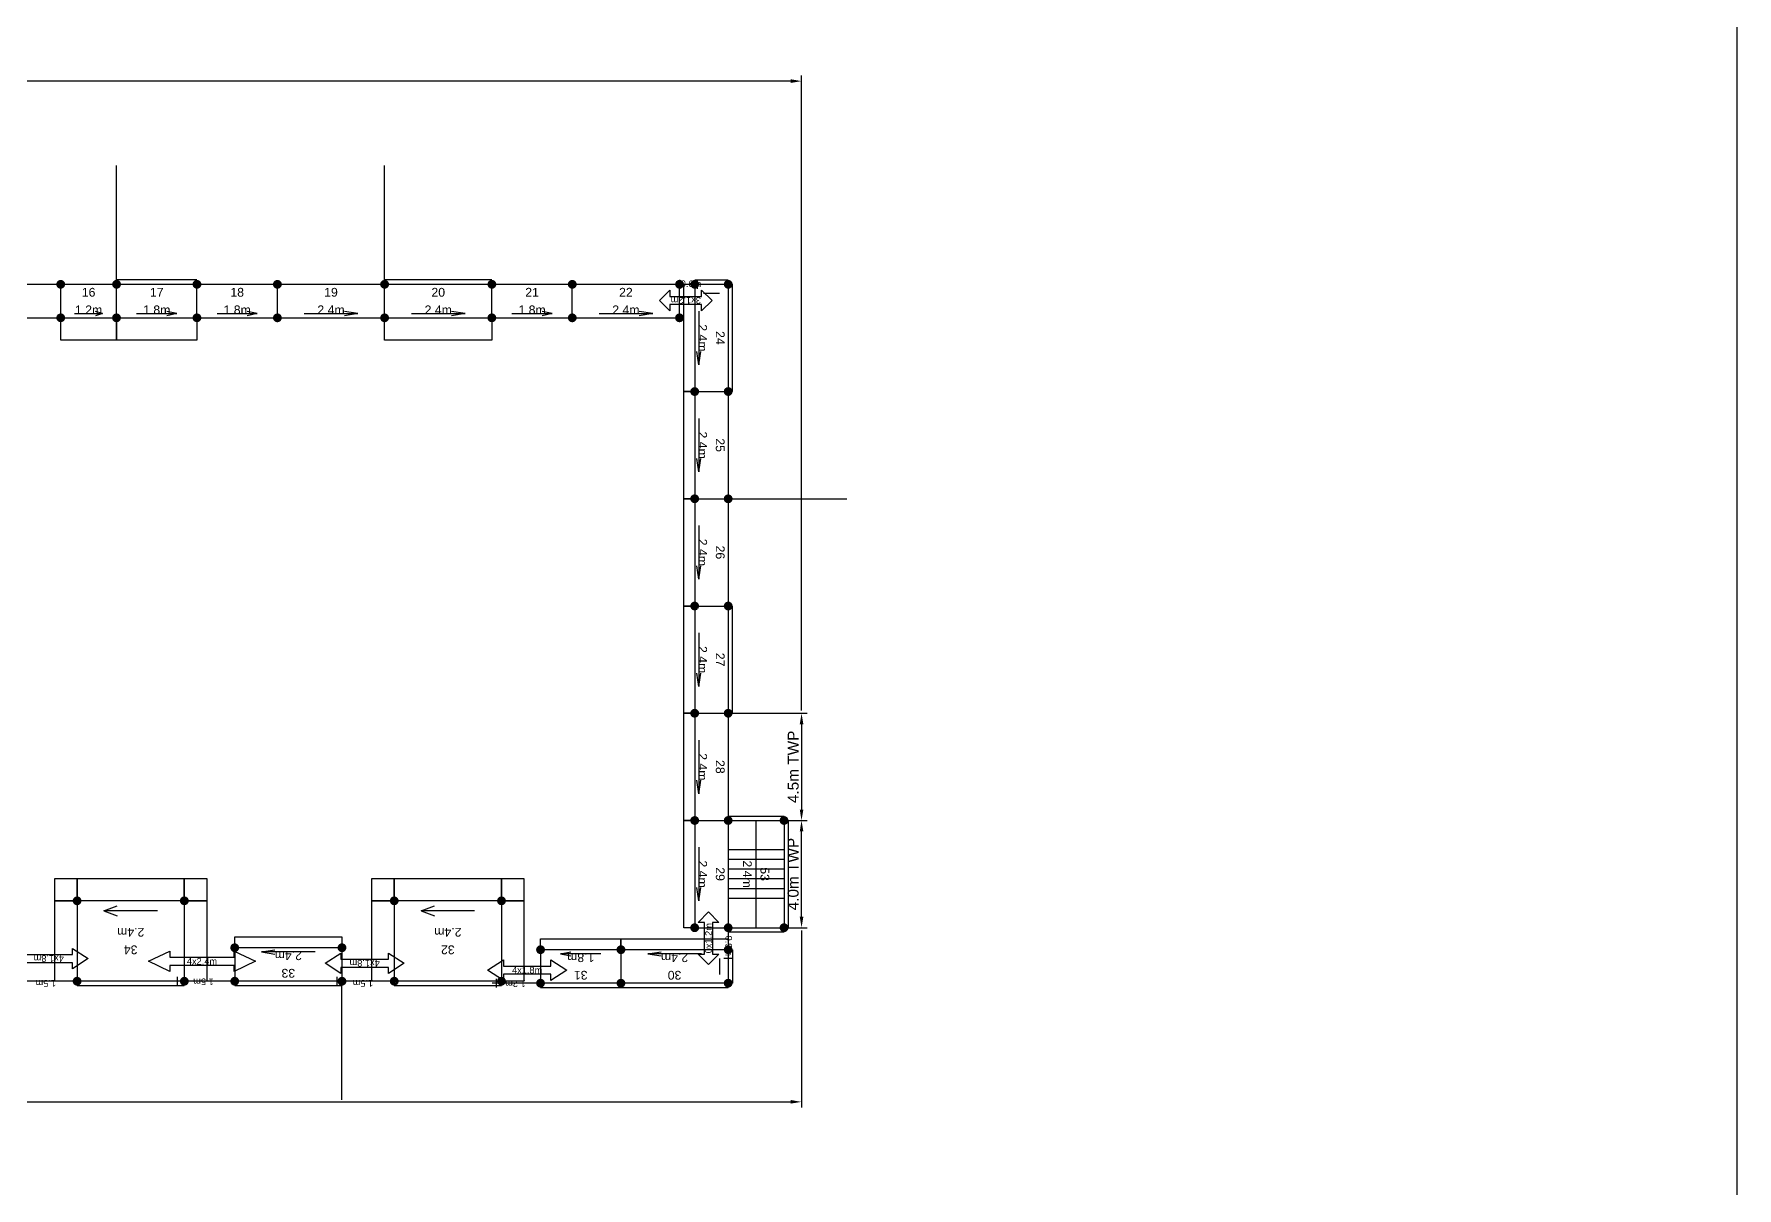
# Model space of a CAD drawing. Extents: x -207343 to -123241, y -62462 to 115752.
# Drawn here: x -161970 to -123241, y 14110 to 40354 of the extents above; entities that cross this region are included whole.
import ezdxf
from ezdxf.enums import TextEntityAlignment as Align

# ---------------------------------------------------------------- set-up
doc = ezdxf.new("R2010")
doc.units = 0
doc.header["$LTSCALE"] = 20
doc.header["$PDSIZE"] = -10
doc.layers.add('KwikScaf Schematic', color=7, linetype='Continuous')
doc.styles.get("Standard").update_dxf_attribs({"font": 'arial.ttf'})
doc.dimstyles.new('MODEL', dxfattribs={"dimscale": 100, "dimtxt": 2.5, "dimasz": 2.5, "dimexe": 1.25, "dimexo": 0.625, "dimtad": 1, "dimdec": 0, "dimzin": 1, "dimtxsty": 'Standard', "dimcen": 2.5, "dimadec": 0, "dimazin": 0, "dimtfac": 1, "dimtmove": 0, "dimatfit": 3, "dimfxl": 1, "dimarcsym": 0})
picture_1 = doc.add_image_def('image1.tif', size_in_pixel=(6623, 4678))

# ---------------------------------------------------------------- blocks, each defined once
blk = doc.blocks.new('*D9')
at = {"color": 0, "lineweight": -2, "transparency": 16777216}
for p, q in [((-146121, 22467), (-144390, 22467)), ((-144515, 20278), (-144515, 22217)), ((-146121, 20028), (-144390, 20028))]:
    blk.add_line(p, q, dxfattribs=at)
at = {"color": 0, "transparency": 16777216}
for points in [[(-144556, 22217), (-144473, 22217), (-144515, 22467)], [(-144556, 20278), (-144473, 20278), (-144515, 20028)]]:
    blk.add_solid(points, dxfattribs=at)
at = {"layer": 'Defpoints', "color": 0, "transparency": 16777216}
for p in [(-146183, 22467), (-144515, 22467), (-146183, 20028)]:
    blk.add_point(p, dxfattribs=at)
at = {"color": 0, "transparency": 16777216, "insert": (-144705, 21248), "char_height": 250, "attachment_point": 5, "rotation": 90}
blk.add_mtext('4.0m TWP', dxfattribs=at)
blk = doc.blocks.new('*D10')
at = {"color": 0, "lineweight": -2, "transparency": 16777216}
for p, q in [((-146121, 24906), (-144390, 24906)), ((-144515, 24656), (-144515, 22717)), ((-146121, 22467), (-144390, 22467))]:
    blk.add_line(p, q, dxfattribs=at)
at = {"color": 0, "transparency": 16777216}
for points in [[(-144556, 24656), (-144473, 24656), (-144515, 24906)], [(-144556, 22717), (-144473, 22717), (-144515, 22467)]]:
    blk.add_solid(points, dxfattribs=at)
at = {"layer": 'Defpoints', "color": 0, "transparency": 16777216}
for p in [(-146183, 24906), (-146183, 22467), (-144515, 22467)]:
    blk.add_point(p, dxfattribs=at)
at = {"color": 0, "transparency": 16777216, "insert": (-144704, 23687), "char_height": 250, "attachment_point": 5, "rotation": 90}
blk.add_mtext('4.5m TWP', dxfattribs=at)
blk = doc.blocks.new('*D11')
at = {"color": 0, "lineweight": -2, "transparency": 16777216}
for p, q in [((-193101, 27759), (-193101, 39409)), ((-144765, 39284), (-192851, 39284)), ((-144515, 24969), (-144515, 39409))]:
    blk.add_line(p, q, dxfattribs=at)
at = {"color": 0, "transparency": 16777216}
for points in [[(-192851, 39326), (-192851, 39242), (-193101, 39284)], [(-144765, 39326), (-144765, 39242), (-144515, 39284)]]:
    blk.add_solid(points, dxfattribs=at)
at = {"layer": 'Defpoints', "color": 0, "transparency": 16777216}
for p in [(-193101, 39284), (-193101, 27697), (-144515, 24906)]:
    blk.add_point(p, dxfattribs=at)
at = {"color": 0, "transparency": 16777216, "insert": (-168808, 39473), "char_height": 250, "attachment_point": 5}
blk.add_mtext('5m TWP', dxfattribs=at)
blk = doc.blocks.new('*D12')
at = {"color": 0, "lineweight": -2, "transparency": 16777216}
for p, q in [((-193101, 22756), (-193101, 15943)), ((-144515, 19966), (-144515, 15943)), ((-192851, 16068), (-144765, 16068))]:
    blk.add_line(p, q, dxfattribs=at)
at = {"color": 0, "transparency": 16777216}
for points in [[(-192851, 16110), (-192851, 16027), (-193101, 16068)], [(-144765, 16110), (-144765, 16027), (-144515, 16068)]]:
    blk.add_solid(points, dxfattribs=at)
at = {"layer": 'Defpoints', "color": 0, "transparency": 16777216}
for p in [(-193101, 22819), (-144515, 20028), (-144515, 16068)]:
    blk.add_point(p, dxfattribs=at)
at = {"color": 0, "transparency": 16777216, "insert": (-168808, 16259), "char_height": 250, "attachment_point": 5}
blk.add_mtext('3.5m TWP', dxfattribs=at)

msp = doc.modelspace()

# ---------------------------------------------------------------- linework, layer by layer
at = {"color": 40}
for points in [[(-160094.2, 34662.4), (-160094.2, 37362.4)], [(-153997.2, 34662.4), (-153997.2, 37362.4)], [(-146183.2, 29784.4), (-143483.2, 29784.4)], [(-154967.3, 16111.3), (-154967.3, 18811.3)]]:
    msp.add_lwpolyline(points, dxfattribs=at)
at = {"layer": 'KwikScaf Schematic', "color": 1}
for p, q in [((-163803.2, 34662.4), (-161364.2, 34662.4)), ((-161364.2, 33900.4), (-161364.2, 34662.4)), ((-156436.2, 34662.4), (-153997.2, 34662.4)), ((-151558.2, 34762.4), (-153997.2, 34762.4)), ((-153997.2, 33900.4), (-153997.2, 34662.4)), ((-153997.2, 34662.4), (-151558.2, 34662.4)), ((-151558.2, 33900.4), (-151558.2, 34662.4)), ((-149729.2, 34662.4), (-147290.2, 34662.4)), ((-147390.2, 34662.4), (-146790.2, 34662.4)), ((-147290.2, 34762.4), (-147290.2, 34562.4)), ((-147290.2, 33900.4), (-147290.2, 34662.4)), ((-147195.2, 32223.4), (-147195.2, 34662.4)), ((-147195.2, 34662.4), (-146945.2, 34662.4)), ((-146945.2, 34762.4), (-146183.2, 34762.4)), ((-146945.2, 34662.4), (-146945.2, 32223.4)), ((-146945.2, 34662.4), (-146183.2, 34662.4)), ((-146890.2, 34762.4), (-146890.2, 34562.4)), ((-146183.2, 34662.4), (-146183.2, 32223.4)), ((-146083.2, 32223.4), (-146083.2, 34662.4)), ((-146745.2, 34462.4), (-146383.2, 34462.4)), ((-163803.2, 33900.4), (-161364.2, 33900.4)), ((-156436.2, 33900.4), (-153997.2, 33900.4)), ((-155826.4, 33995.6), (-154606.9, 33995.6)), ((-154606.9, 33995.6), (-154911.8, 34043.2)), ((-154606.9, 33995.6), (-154911.8, 33948)), ((-153997.2, 33900.4), (-151558.2, 33900.4)), ((-153997.2, 33392.4), (-153997.2, 33900.4)), ((-153387.4, 33995.6), (-152167.9, 33995.6)), ((-152167.9, 33995.6), (-152472.8, 34043.2)), ((-152167.9, 33995.6), (-152472.8, 33948)), ((-151558.2, 33900.4), (-151558.2, 33392.4)), ((-149729.2, 33900.4), (-147290.2, 33900.4)), ((-149119.4, 33995.6), (-147899.9, 33995.6)), ((-147899.9, 33995.6), (-148204.8, 34043.2)), ((-147899.9, 33995.6), (-148204.8, 33948)), ((-146849.9, 34052.6), (-146849.9, 32833.1)), ((-151558.2, 33392.4), (-153997.2, 33392.4)), ((-146849.9, 32833.1), (-146897.6, 33138)), ((-146849.9, 32833.1), (-146802.3, 33138)), ((-147195.2, 29784.4), (-147195.2, 32223.4)), ((-147195.2, 32223.4), (-146945.2, 32223.4)), ((-146945.2, 32223.4), (-147195.2, 32223.4)), ((-146945.2, 32223.4), (-146945.2, 29784.4)), ((-146945.2, 32223.4), (-146183.2, 32223.4)), ((-146183.2, 32223.4), (-146183.2, 29784.4)), ((-146849.9, 31613.6), (-146849.9, 30394.1)), ((-146849.9, 30394.1), (-146897.6, 30699)), ((-146849.9, 30394.1), (-146802.3, 30699)), ((-146945.2, 29784.4), (-147195.2, 29784.4)), ((-147195.2, 27345.4), (-147195.2, 29784.4)), ((-147195.2, 29784.4), (-146945.2, 29784.4)), ((-146945.2, 29784.4), (-146183.2, 29784.4)), ((-146945.2, 29784.4), (-146945.2, 27345.4)), ((-146183.2, 29784.4), (-146183.2, 27345.4)), ((-146849.9, 29174.6), (-146849.9, 27955.1)), ((-146849.9, 27955.1), (-146897.6, 28260)), ((-146849.9, 27955.1), (-146802.3, 28260)), ((-146945.2, 27345.4), (-147195.2, 27345.4)), ((-147195.2, 24906.4), (-147195.2, 27345.4)), ((-147195.2, 27345.4), (-146945.2, 27345.4)), ((-146945.2, 27345.4), (-146183.2, 27345.4)), ((-146945.2, 27345.4), (-146945.2, 24906.4)), ((-146183.2, 27345.4), (-146183.2, 24906.4)), ((-146083.2, 24906.4), (-146083.2, 27345.4)), ((-146849.9, 26735.6), (-146849.9, 25516.1)), ((-146849.9, 25516.1), (-146897.6, 25821)), ((-146849.9, 25516.1), (-146802.3, 25821)), ((-146945.2, 24906.4), (-147195.2, 24906.4)), ((-147195.2, 22467.4), (-147195.2, 24906.4)), ((-147195.2, 24906.4), (-146945.2, 24906.4)), ((-146945.2, 24906.4), (-146183.2, 24906.4)), ((-146945.2, 24906.4), (-146945.2, 22467.4)), ((-146183.2, 24906.4), (-146183.2, 22467.4)), ((-146849.9, 24296.6), (-146849.9, 23077.1)), ((-146849.9, 23077.1), (-146897.6, 23382)), ((-146849.9, 23077.1), (-146802.3, 23382)), ((-146945.2, 22467.4), (-147195.2, 22467.4)), ((-147195.2, 20028.4), (-147195.2, 22467.4)), ((-147195.2, 22467.4), (-146945.2, 22467.4)), ((-146945.2, 22467.4), (-146183.2, 22467.4)), ((-146945.2, 22467.4), (-146945.2, 20028.4)), ((-146183.2, 22567.4), (-144913.2, 22567.4)), ((-146183.2, 22467.4), (-144913.2, 22467.4)), ((-146183.2, 22467.4), (-146183.2, 20028.4)), ((-145548.2, 20028.4), (-145548.2, 22467.4)), ((-144913.2, 22467.4), (-144913.2, 20028.4)), ((-144813.2, 20028.4), (-144813.2, 22467.4)), ((-146849.9, 21857.6), (-146849.9, 20638.1)), ((-144913.2, 21802.2), (-146183.2, 21802.2)), ((-144913.2, 21580.4), (-146183.2, 21580.4)), ((-144913.2, 21358.7), (-146183.2, 21358.7)), ((-161499.4, 20640.3), (-161499.4, 21148.3)), ((-161499.4, 21148.3), (-160991.4, 21148.3)), ((-160991.4, 20640.3), (-160991.4, 21148.3)), ((-160991.4, 21148.3), (-158552.4, 21148.3)), ((-160991.4, 21148.3), (-160991.4, 20640.3)), ((-158552.4, 21148.3), (-158552.4, 20640.3)), ((-158552.4, 20640.3), (-158552.4, 21148.3)), ((-158552.4, 21148.3), (-158044.4, 21148.3)), ((-158044.4, 21148.3), (-158044.4, 20640.3)), ((-154286.4, 20640.3), (-154286.4, 21148.3)), ((-154286.4, 21148.3), (-153778.4, 21148.3)), ((-153778.4, 20640.3), (-153778.4, 21148.3)), ((-153778.4, 21148.3), (-151339.4, 21148.3)), ((-153778.4, 21148.3), (-153778.4, 20640.3)), ((-151339.4, 21148.3), (-151339.4, 20640.3)), ((-151339.4, 20640.3), (-151339.4, 21148.3)), ((-151339.4, 21148.3), (-150831.4, 21148.3)), ((-150831.4, 21148.3), (-150831.4, 20640.3)), ((-146849.9, 20638.1), (-146897.6, 20943)), ((-146849.9, 20638.1), (-146802.3, 20943)), ((-144913.2, 21137), (-146183.2, 21137)), ((-144913.2, 20915.3), (-146183.2, 20915.3)), ((-161499.4, 18811.3), (-161499.4, 20640.3)), ((-161499.4, 20640.3), (-160991.4, 20640.3)), ((-160991.4, 20640.3), (-161499.4, 20640.3)), ((-160991.4, 20640.3), (-160991.4, 18811.3)), ((-158552.4, 20640.3), (-160991.4, 20640.3)), ((-158552.4, 20640.3), (-158552.4, 18811.3)), ((-158552.4, 20640.3), (-158044.4, 20640.3)), ((-158044.4, 20640.3), (-158552.4, 20640.3)), ((-158044.4, 20640.3), (-158044.4, 18811.3)), ((-154286.4, 18811.3), (-154286.4, 20640.3)), ((-154286.4, 20640.3), (-153778.4, 20640.3)), ((-153778.4, 20640.3), (-154286.4, 20640.3)), ((-153778.4, 20640.3), (-153778.4, 18811.3)), ((-151339.4, 20640.3), (-153778.4, 20640.3)), ((-151339.4, 20640.3), (-151339.4, 18811.3)), ((-151339.4, 20640.3), (-150831.4, 20640.3)), ((-150831.4, 20640.3), (-151339.4, 20640.3)), ((-150831.4, 20640.3), (-150831.4, 18811.3)), ((-144913.2, 20693.5), (-146183.2, 20693.5)), ((-160381.6, 20411.7), (-160076.8, 20526)), ((-159162.1, 20411.7), (-160381.6, 20411.7)), ((-160381.6, 20411.7), (-160076.8, 20297.3)), ((-153168.7, 20411.7), (-152863.8, 20526)), ((-151949.2, 20411.7), (-153168.7, 20411.7)), ((-153168.7, 20411.7), (-152863.8, 20297.3)), ((-157406.3, 19573.3), (-157406.3, 19823.3)), ((-157406.3, 19823.3), (-154967.3, 19823.3)), ((-154967.3, 19823.3), (-154967.3, 19573.3)), ((-148622.2, 19528.4), (-148622.2, 19778.4)), ((-148622.2, 19778.4), (-146183.2, 19778.4)), ((-146945.2, 20028.4), (-147195.2, 20028.4)), ((-146945.2, 20028.4), (-146183.2, 20028.4)), ((-146083.2, 20028.4), (-146283.2, 20028.4)), ((-146183.2, 20128.4), (-146183.2, 19228.4)), ((-146183.2, 20028.4), (-144913.2, 20028.4)), ((-144913.2, 19928.4), (-146183.2, 19928.4)), ((-146183.2, 19778.4), (-146183.2, 19528.4)), ((-159370.4, 19265.4), (-158882.4, 19498.4)), ((-158882.4, 19498.4), (-158882.4, 19358.4)), ((-157419.4, 19358.4), (-157419.4, 19498.4)), ((-157419.4, 19498.4), (-156931.4, 19265.4)), ((-157406.3, 19573.3), (-157406.3, 18811.3)), ((-154967.3, 19573.3), (-157406.3, 19573.3)), ((-156796.6, 19478), (-156491.7, 19525.7)), ((-155577.1, 19478), (-156796.6, 19478)), ((-156796.6, 19478), (-156491.7, 19430.4)), ((-154967.3, 19573.3), (-154967.3, 18811.3)), ((-148622.2, 19528.4), (-148622.2, 18766.4)), ((-146183.2, 19528.4), (-148622.2, 19528.4)), ((-148012.4, 19433.1), (-147707.6, 19480.7)), ((-146792.9, 19433.1), (-148012.4, 19433.1)), ((-148012.4, 19433.1), (-147707.6, 19385.5)), ((-146183.2, 19528.4), (-146183.2, 18766.4)), ((-146083.2, 19528.4), (-146083.2, 18766.4)), ((-158882.4, 19032.4), (-159370.4, 19265.4)), ((-158882.4, 19358.4), (-157419.4, 19358.4)), ((-157419.4, 19172.4), (-158882.4, 19172.4)), ((-158882.4, 19172.4), (-158882.4, 19032.4)), ((-156931.4, 19265.4), (-157419.4, 19032.4)), ((-157419.4, 19032.4), (-157419.4, 19172.4)), ((-146383.2, 19328.4), (-146383.2, 18966.4)), ((-146083.2, 19328.4), (-146283.2, 19328.4)), ((-160891.4, 18811.3), (-162391.4, 18811.3)), ((-160991.4, 18811.3), (-161499.4, 18811.3)), ((-160991.4, 18711.3), (-160991.4, 18911.3)), ((-158552.4, 18811.3), (-160991.4, 18811.3)), ((-160991.4, 18711.3), (-158552.4, 18711.3)), ((-157306.3, 18811.3), (-158806.3, 18811.3)), ((-158706.3, 18711.3), (-158706.3, 18911.3)), ((-158044.4, 18811.3), (-158552.4, 18811.3)), ((-157406.3, 18711.3), (-157406.3, 18911.3)), ((-154967.3, 18811.3), (-157406.3, 18811.3)), ((-157406.3, 18711.3), (-154967.3, 18711.3)), ((-153678.4, 18811.3), (-155178.4, 18811.3)), ((-155078.4, 18711.3), (-155078.4, 18911.3)), ((-153778.4, 18811.3), (-154286.4, 18811.3)), ((-153778.4, 18711.3), (-153778.4, 18911.3)), ((-151339.4, 18811.3), (-153778.4, 18811.3)), ((-153778.4, 18711.3), (-151339.4, 18711.3)), ((-150831.4, 18811.3), (-151339.4, 18811.3)), ((-146183.2, 18766.4), (-148622.2, 18766.4)), ((-148622.2, 18666.4), (-146183.2, 18666.4))]:
    msp.add_line(p, q, dxfattribs=at)
at = {"layer": 'KwikScaf Schematic', "color": 2}
for p, q in [((-161364.2, 34662.4), (-160094.2, 34662.4)), ((-160094.2, 33900.4), (-160094.2, 34662.4)), ((-147747, 34294.7), (-147507, 34527.7)), ((-147507, 34527.7), (-147507, 34387.7)), ((-146787, 34387.7), (-146787, 34527.7)), ((-146787, 34527.7), (-146547, 34294.7)), ((-147507, 34061.7), (-147747, 34294.7)), ((-147507, 34387.7), (-146787, 34387.7)), ((-146787, 34201.7), (-147507, 34201.7)), ((-147507, 34201.7), (-147507, 34061.7)), ((-146547, 34294.7), (-146787, 34061.7)), ((-146787, 34061.7), (-146787, 34201.7)), ((-161364.2, 33900.4), (-160094.2, 33900.4)), ((-161364.2, 33392.4), (-161364.2, 33900.4)), ((-161046.7, 33995.6), (-160411.7, 33995.6)), ((-160411.7, 33995.6), (-160570.4, 34043.2)), ((-160411.7, 33995.6), (-160570.4, 33948)), ((-160094.2, 33900.4), (-160094.2, 33392.4)), ((-160094.2, 33392.4), (-161364.2, 33392.4)), ((-146865.2, 20150.2), (-146632.2, 20390.2)), ((-146725.2, 20150.2), (-146865.2, 20150.2)), ((-146725.2, 19430.2), (-146725.2, 20150.2)), ((-146632.2, 20390.2), (-146399.2, 20150.2)), ((-146399.2, 20150.2), (-146539.2, 20150.2)), ((-146539.2, 20150.2), (-146539.2, 19430.2)), ((-146632.2, 19190.2), (-146865.2, 19430.2)), ((-146865.2, 19430.2), (-146725.2, 19430.2)), ((-146399.2, 19430.2), (-146632.2, 19190.2)), ((-146539.2, 19430.2), (-146399.2, 19430.2))]:
    msp.add_line(p, q, dxfattribs=at)
at = {"layer": 'KwikScaf Schematic', "color": 3}
for p, q in [((-158265.2, 34762.4), (-160094.2, 34762.4)), ((-160094.2, 34662.4), (-158265.2, 34662.4)), ((-158265.2, 33900.4), (-158265.2, 34662.4)), ((-158265.2, 34662.4), (-156436.2, 34662.4)), ((-156436.2, 33900.4), (-156436.2, 34662.4)), ((-151558.2, 34662.4), (-149729.2, 34662.4)), ((-149729.2, 33900.4), (-149729.2, 34662.4)), ((-160094.2, 33900.4), (-158265.2, 33900.4)), ((-160094.2, 33392.4), (-160094.2, 33900.4)), ((-159636.9, 33995.6), (-158722.4, 33995.6)), ((-158722.4, 33995.6), (-158951.1, 34043.2)), ((-158722.4, 33995.6), (-158951.1, 33948)), ((-158265.2, 33900.4), (-158265.2, 33392.4)), ((-158265.2, 33900.4), (-156436.2, 33900.4)), ((-157807.9, 33995.6), (-156893.4, 33995.6)), ((-156893.4, 33995.6), (-157122.1, 34043.2)), ((-156893.4, 33995.6), (-157122.1, 33948)), ((-151558.2, 33900.4), (-149729.2, 33900.4)), ((-151100.9, 33995.6), (-150186.4, 33995.6)), ((-150186.4, 33995.6), (-150415.1, 34043.2)), ((-150186.4, 33995.6), (-150415.1, 33948)), ((-158265.2, 33392.4), (-160094.2, 33392.4)), ((-150451.2, 19528.4), (-150451.2, 19778.4)), ((-150451.2, 19778.4), (-148622.2, 19778.4)), ((-148622.2, 19778.4), (-148622.2, 19528.4)), ((-162176.7, 19419), (-161096.7, 19419)), ((-161096.7, 19419), (-161096.7, 19559)), ((-161096.7, 19559), (-160736.7, 19326)), ((-155351.8, 19219.6), (-154991.8, 19452.6)), ((-154991.8, 19452.6), (-154991.8, 19312.6)), ((-153911.8, 19312.6), (-153911.8, 19452.6)), ((-153911.8, 19452.6), (-153551.8, 19219.6)), ((-150451.2, 19528.4), (-150451.2, 18766.4)), ((-148622.2, 19528.4), (-150451.2, 19528.4)), ((-149993.9, 19433.1), (-149765.3, 19480.7)), ((-149079.4, 19433.1), (-149993.9, 19433.1)), ((-149993.9, 19433.1), (-149765.3, 19385.5)), ((-161096.7, 19233), (-162176.7, 19233)), ((-160736.7, 19326), (-161096.7, 19093)), ((-161096.7, 19093), (-161096.7, 19233)), ((-154991.8, 18986.6), (-155351.8, 19219.6)), ((-154991.8, 19312.6), (-153911.8, 19312.6)), ((-153911.8, 19126.6), (-154991.8, 19126.6)), ((-154991.8, 19126.6), (-154991.8, 18986.6)), ((-153551.8, 19219.6), (-153911.8, 18986.6)), ((-153911.8, 18986.6), (-153911.8, 19126.6)), ((-151655.9, 19063.6), (-151295.9, 19296.6)), ((-151295.9, 18830.6), (-151655.9, 19063.6)), ((-151295.9, 19296.6), (-151295.9, 19156.6)), ((-151295.9, 19156.6), (-150215.9, 19156.6)), ((-150215.9, 19156.6), (-150215.9, 19296.6)), ((-150215.9, 19296.6), (-149855.9, 19063.6)), ((-149855.9, 19063.6), (-150215.9, 18830.6)), ((-150351.2, 18766.4), (-151551.2, 18766.4)), ((-151451.2, 18666.4), (-151451.2, 18866.4)), ((-150215.9, 18970.6), (-151295.9, 18970.6)), ((-151295.9, 18970.6), (-151295.9, 18830.6)), ((-150451.2, 18666.4), (-150451.2, 18866.4)), ((-148622.2, 18766.4), (-150451.2, 18766.4)), ((-150451.2, 18666.4), (-148622.2, 18666.4)), ((-150215.9, 18830.6), (-150215.9, 18970.6))]:
    msp.add_line(p, q, dxfattribs=at)
at = {"layer": 'KwikScaf Schematic', "color": 1}
for points in [[(-161364.2, 34712.4, 100, 100, -0.1989124), (-161328.8, 34697.7, 100, 100, -0.1989124), (-161314.2, 34662.4, 100, 100, -0.1989124), (-161328.8, 34627, 100, 100, -0.1989124), (-161364.2, 34612.4, 100, 100, -0.1989124), (-161399.5, 34627, 100, 100, -0.1989124), (-161414.2, 34662.4, 100, 100, -0.1989124), (-161399.5, 34697.7, 100, 100, -0.1989124)], [(-156436.2, 34712.4, 100, 100, -0.1989124), (-156400.8, 34697.7, 100, 100, -0.1989124), (-156386.2, 34662.4, 100, 100, -0.1989124), (-156400.8, 34627, 100, 100, -0.1989124), (-156436.2, 34612.4, 100, 100, -0.1989124), (-156471.5, 34627, 100, 100, -0.1989124), (-156486.2, 34662.4, 100, 100, -0.1989124), (-156471.5, 34697.7, 100, 100, -0.1989124)], [(-153997.2, 34712.4, 100, 100, -0.1989124), (-153961.8, 34697.7, 100, 100, -0.1989124), (-153947.2, 34662.4, 100, 100, -0.1989124), (-153961.8, 34627, 100, 100, -0.1989124), (-153997.2, 34612.4, 100, 100, -0.1989124), (-154032.5, 34627, 100, 100, -0.1989124), (-154047.2, 34662.4, 100, 100, -0.1989124), (-154032.5, 34697.7, 100, 100, -0.1989124)], [(-153997.2, 34712.4, 100, 100, -0.1989124), (-153961.8, 34697.7, 100, 100, -0.1989124), (-153947.2, 34662.4, 100, 100, -0.1989124), (-153961.8, 34627, 100, 100, -0.1989124), (-153997.2, 34612.4, 100, 100, -0.1989124), (-154032.5, 34627, 100, 100, -0.1989124), (-154047.2, 34662.4, 100, 100, -0.1989124), (-154032.5, 34697.7, 100, 100, -0.1989124)], [(-151558.2, 34712.4, 100, 100, -0.1989124), (-151522.8, 34697.7, 100, 100, -0.1989124), (-151508.2, 34662.4, 100, 100, -0.1989124), (-151522.8, 34627, 100, 100, -0.1989124), (-151558.2, 34612.4, 100, 100, -0.1989124), (-151593.5, 34627, 100, 100, -0.1989124), (-151608.2, 34662.4, 100, 100, -0.1989124), (-151593.5, 34697.7, 100, 100, -0.1989124)], [(-149729.2, 34712.4, 100, 100, -0.1989124), (-149693.8, 34697.7, 100, 100, -0.1989124), (-149679.2, 34662.4, 100, 100, -0.1989124), (-149693.8, 34627, 100, 100, -0.1989124), (-149729.2, 34612.4, 100, 100, -0.1989124), (-149764.5, 34627, 100, 100, -0.1989124), (-149779.2, 34662.4, 100, 100, -0.1989124), (-149764.5, 34697.7, 100, 100, -0.1989124)], [(-147290.2, 34712.4, 100, 100, -0.1989124), (-147254.8, 34697.7, 100, 100, -0.1989124), (-147240.2, 34662.4, 100, 100, -0.1989124), (-147254.8, 34627, 100, 100, -0.1989124), (-147290.2, 34612.4, 100, 100, -0.1989124), (-147325.5, 34627, 100, 100, -0.1989124), (-147340.2, 34662.4, 100, 100, -0.1989124), (-147325.5, 34697.7, 100, 100, -0.1989124)], [(-146133.2, 34662.4, 100, 100, -0.1989124), (-146147.8, 34627, 100, 100, -0.1989124), (-146183.2, 34612.4, 100, 100, -0.1989124), (-146218.6, 34627, 100, 100, -0.1989124), (-146233.2, 34662.4, 100, 100, -0.1989124), (-146218.6, 34697.7, 100, 100, -0.1989124), (-146183.2, 34712.4, 100, 100, -0.1989124), (-146147.8, 34697.7, 100, 100, -0.1989124)], [(-161364.2, 33950.4, 100, 100, -0.1989124), (-161328.8, 33935.7, 100, 100, -0.1989124), (-161314.2, 33900.4, 100, 100, -0.1989124), (-161328.8, 33865, 100, 100, -0.1989124), (-161364.2, 33850.4, 100, 100, -0.1989124), (-161399.5, 33865, 100, 100, -0.1989124), (-161414.2, 33900.4, 100, 100, -0.1989124), (-161399.5, 33935.7, 100, 100, -0.1989124)], [(-153997.2, 33950.4, 100, 100, -0.1989124), (-153961.8, 33935.7, 100, 100, -0.1989124), (-153947.2, 33900.4, 100, 100, -0.1989124), (-153961.8, 33865, 100, 100, -0.1989124), (-153997.2, 33850.4, 100, 100, -0.1989124), (-154032.5, 33865, 100, 100, -0.1989124), (-154047.2, 33900.4, 100, 100, -0.1989124), (-154032.5, 33935.7, 100, 100, -0.1989124)], [(-151558.2, 33950.4, 100, 100, -0.1989124), (-151522.8, 33935.7, 100, 100, -0.1989124), (-151508.2, 33900.4, 100, 100, -0.1989124), (-151522.8, 33865, 100, 100, -0.1989124), (-151558.2, 33850.4, 100, 100, -0.1989124), (-151593.5, 33865, 100, 100, -0.1989124), (-151608.2, 33900.4, 100, 100, -0.1989124), (-151593.5, 33935.7, 100, 100, -0.1989124)], [(-147290.2, 33950.4, 100, 100, -0.1989124), (-147254.8, 33935.7, 100, 100, -0.1989124), (-147240.2, 33900.4, 100, 100, -0.1989124), (-147254.8, 33865, 100, 100, -0.1989124), (-147290.2, 33850.4, 100, 100, -0.1989124), (-147325.5, 33865, 100, 100, -0.1989124), (-147340.2, 33900.4, 100, 100, -0.1989124), (-147325.5, 33935.7, 100, 100, -0.1989124)], [(-146895.2, 32223.4, 100, 100, -0.1989124), (-146909.8, 32188, 100, 100, -0.1989124), (-146945.2, 32173.4, 100, 100, -0.1989124), (-146980.6, 32188, 100, 100, -0.1989124), (-146995.2, 32223.4, 100, 100, -0.1989124), (-146980.6, 32258.7, 100, 100, -0.1989124), (-146945.2, 32273.4, 100, 100, -0.1989124), (-146909.8, 32258.7, 100, 100, -0.1989124)], [(-146133.2, 32223.4, 100, 100, -0.1989124), (-146147.8, 32188, 100, 100, -0.1989124), (-146183.2, 32173.4, 100, 100, -0.1989124), (-146218.6, 32188, 100, 100, -0.1989124), (-146233.2, 32223.4, 100, 100, -0.1989124), (-146218.6, 32258.7, 100, 100, -0.1989124), (-146183.2, 32273.4, 100, 100, -0.1989124), (-146147.8, 32258.7, 100, 100, -0.1989124)], [(-146133.2, 32223.4, 100, 100, -0.1989124), (-146147.8, 32188, 100, 100, -0.1989124), (-146183.2, 32173.4, 100, 100, -0.1989124), (-146218.6, 32188, 100, 100, -0.1989124), (-146233.2, 32223.4, 100, 100, -0.1989124), (-146218.6, 32258.7, 100, 100, -0.1989124), (-146183.2, 32273.4, 100, 100, -0.1989124), (-146147.8, 32258.7, 100, 100, -0.1989124)], [(-146895.2, 29784.4, 100, 100, -0.1989124), (-146909.8, 29749, 100, 100, -0.1989124), (-146945.2, 29734.4, 100, 100, -0.1989124), (-146980.6, 29749, 100, 100, -0.1989124), (-146995.2, 29784.4, 100, 100, -0.1989124), (-146980.6, 29819.7, 100, 100, -0.1989124), (-146945.2, 29834.4, 100, 100, -0.1989124), (-146909.8, 29819.7, 100, 100, -0.1989124)], [(-146133.2, 29784.4, 100, 100, -0.1989124), (-146147.8, 29749, 100, 100, -0.1989124), (-146183.2, 29734.4, 100, 100, -0.1989124), (-146218.6, 29749, 100, 100, -0.1989124), (-146233.2, 29784.4, 100, 100, -0.1989124), (-146218.6, 29819.7, 100, 100, -0.1989124), (-146183.2, 29834.4, 100, 100, -0.1989124), (-146147.8, 29819.7, 100, 100, -0.1989124)], [(-146133.2, 29784.4, 100, 100, -0.1989124), (-146147.8, 29749, 100, 100, -0.1989124), (-146183.2, 29734.4, 100, 100, -0.1989124), (-146218.6, 29749, 100, 100, -0.1989124), (-146233.2, 29784.4, 100, 100, -0.1989124), (-146218.6, 29819.7, 100, 100, -0.1989124), (-146183.2, 29834.4, 100, 100, -0.1989124), (-146147.8, 29819.7, 100, 100, -0.1989124)], [(-146895.2, 27345.4, 100, 100, -0.1989124), (-146909.8, 27310, 100, 100, -0.1989124), (-146945.2, 27295.4, 100, 100, -0.1989124), (-146980.6, 27310, 100, 100, -0.1989124), (-146995.2, 27345.4, 100, 100, -0.1989124), (-146980.6, 27380.7, 100, 100, -0.1989124), (-146945.2, 27395.4, 100, 100, -0.1989124), (-146909.8, 27380.7, 100, 100, -0.1989124)], [(-146133.2, 27345.4, 100, 100, -0.1989124), (-146147.8, 27310, 100, 100, -0.1989124), (-146183.2, 27295.4, 100, 100, -0.1989124), (-146218.6, 27310, 100, 100, -0.1989124), (-146233.2, 27345.4, 100, 100, -0.1989124), (-146218.6, 27380.7, 100, 100, -0.1989124), (-146183.2, 27395.4, 100, 100, -0.1989124), (-146147.8, 27380.7, 100, 100, -0.1989124)], [(-146133.2, 27345.4, 100, 100, -0.1989124), (-146147.8, 27310, 100, 100, -0.1989124), (-146183.2, 27295.4, 100, 100, -0.1989124), (-146218.6, 27310, 100, 100, -0.1989124), (-146233.2, 27345.4, 100, 100, -0.1989124), (-146218.6, 27380.7, 100, 100, -0.1989124), (-146183.2, 27395.4, 100, 100, -0.1989124), (-146147.8, 27380.7, 100, 100, -0.1989124)], [(-146895.2, 24906.4, 100, 100, -0.1989124), (-146909.8, 24871, 100, 100, -0.1989124), (-146945.2, 24856.4, 100, 100, -0.1989124), (-146980.6, 24871, 100, 100, -0.1989124), (-146995.2, 24906.4, 100, 100, -0.1989124), (-146980.6, 24941.7, 100, 100, -0.1989124), (-146945.2, 24956.4, 100, 100, -0.1989124), (-146909.8, 24941.7, 100, 100, -0.1989124)], [(-146133.2, 24906.4, 100, 100, -0.1989124), (-146147.8, 24871, 100, 100, -0.1989124), (-146183.2, 24856.4, 100, 100, -0.1989124), (-146218.6, 24871, 100, 100, -0.1989124), (-146233.2, 24906.4, 100, 100, -0.1989124), (-146218.6, 24941.7, 100, 100, -0.1989124), (-146183.2, 24956.4, 100, 100, -0.1989124), (-146147.8, 24941.7, 100, 100, -0.1989124)], [(-146133.2, 24906.4, 100, 100, -0.1989124), (-146147.8, 24871, 100, 100, -0.1989124), (-146183.2, 24856.4, 100, 100, -0.1989124), (-146218.6, 24871, 100, 100, -0.1989124), (-146233.2, 24906.4, 100, 100, -0.1989124), (-146218.6, 24941.7, 100, 100, -0.1989124), (-146183.2, 24956.4, 100, 100, -0.1989124), (-146147.8, 24941.7, 100, 100, -0.1989124)], [(-146895.2, 22467.4, 100, 100, -0.1989124), (-146909.8, 22432, 100, 100, -0.1989124), (-146945.2, 22417.4, 100, 100, -0.1989124), (-146980.6, 22432, 100, 100, -0.1989124), (-146995.2, 22467.4, 100, 100, -0.1989124), (-146980.6, 22502.7, 100, 100, -0.1989124), (-146945.2, 22517.4, 100, 100, -0.1989124), (-146909.8, 22502.7, 100, 100, -0.1989124)], [(-146133.2, 22467.4, 100, 100, -0.1989124), (-146147.8, 22432, 100, 100, -0.1989124), (-146183.2, 22417.4, 100, 100, -0.1989124), (-146218.6, 22432, 100, 100, -0.1989124), (-146233.2, 22467.4, 100, 100, -0.1989124), (-146218.6, 22502.7, 100, 100, -0.1989124), (-146183.2, 22517.4, 100, 100, -0.1989124), (-146147.8, 22502.7, 100, 100, -0.1989124)], [(-146133.2, 22467.4, 100, 100, -0.1989124), (-146147.8, 22432, 100, 100, -0.1989124), (-146183.2, 22417.4, 100, 100, -0.1989124), (-146218.6, 22432, 100, 100, -0.1989124), (-146233.2, 22467.4, 100, 100, -0.1989124), (-146218.6, 22502.7, 100, 100, -0.1989124), (-146183.2, 22517.4, 100, 100, -0.1989124), (-146147.8, 22502.7, 100, 100, -0.1989124)], [(-160991.4, 20590.3, 100, 100, -0.1989124), (-161026.8, 20604.9, 100, 100, -0.1989124), (-161041.4, 20640.3, 100, 100, -0.1989124), (-161026.8, 20675.6, 100, 100, -0.1989124), (-160991.4, 20690.3, 100, 100, -0.1989124), (-160956, 20675.6, 100, 100, -0.1989124), (-160941.4, 20640.3, 100, 100, -0.1989124), (-160956, 20604.9, 100, 100, -0.1989124)], [(-153778.4, 20590.3, 100, 100, -0.1989124), (-153813.8, 20604.9, 100, 100, -0.1989124), (-153828.4, 20640.3, 100, 100, -0.1989124), (-153813.8, 20675.6, 100, 100, -0.1989124), (-153778.4, 20690.3, 100, 100, -0.1989124), (-153743.1, 20675.6, 100, 100, -0.1989124), (-153728.4, 20640.3, 100, 100, -0.1989124), (-153743.1, 20604.9, 100, 100, -0.1989124)], [(-146895.2, 20028.4, 100, 100, -0.1989124), (-146909.8, 19993, 100, 100, -0.1989124), (-146945.2, 19978.4, 100, 100, -0.1989124), (-146980.6, 19993, 100, 100, -0.1989124), (-146995.2, 20028.4, 100, 100, -0.1989124), (-146980.6, 20063.7, 100, 100, -0.1989124), (-146945.2, 20078.4, 100, 100, -0.1989124), (-146909.8, 20063.7, 100, 100, -0.1989124)], [(-146133.2, 20028.4, 100, 100, -0.1989124), (-146147.8, 19993, 100, 100, -0.1989124), (-146183.2, 19978.4, 100, 100, -0.1989124), (-146218.6, 19993, 100, 100, -0.1989124), (-146233.2, 20028.4, 100, 100, -0.1989124), (-146218.6, 20063.7, 100, 100, -0.1989124), (-146183.2, 20078.4, 100, 100, -0.1989124), (-146147.8, 20063.7, 100, 100, -0.1989124)], [(-146133.2, 20028.4, 100, 100, -0.1989124), (-146147.8, 19993, 100, 100, -0.1989124), (-146183.2, 19978.4, 100, 100, -0.1989124), (-146218.6, 19993, 100, 100, -0.1989124), (-146233.2, 20028.4, 100, 100, -0.1989124), (-146218.6, 20063.7, 100, 100, -0.1989124), (-146183.2, 20078.4, 100, 100, -0.1989124), (-146147.8, 20063.7, 100, 100, -0.1989124)], [(-144863.2, 20028.4, 100, 100, -0.1989124), (-144877.8, 19993, 100, 100, -0.1989124), (-144913.2, 19978.4, 100, 100, -0.1989124), (-144948.6, 19993, 100, 100, -0.1989124), (-144963.2, 20028.4, 100, 100, -0.1989124), (-144948.6, 20063.7, 100, 100, -0.1989124), (-144913.2, 20078.4, 100, 100, -0.1989124), (-144877.8, 20063.7, 100, 100, -0.1989124)], [(-157406.3, 19523.3, 100, 100, -0.1989124), (-157441.7, 19537.9, 100, 100, -0.1989124), (-157456.3, 19573.3, 100, 100, -0.1989124), (-157441.7, 19608.6, 100, 100, -0.1989124), (-157406.3, 19623.3, 100, 100, -0.1989124), (-157371, 19608.6, 100, 100, -0.1989124), (-157356.3, 19573.3, 100, 100, -0.1989124), (-157371, 19537.9, 100, 100, -0.1989124)], [(-148622.2, 19478.4, 100, 100, -0.1989124), (-148657.6, 19493, 100, 100, -0.1989124), (-148672.2, 19528.4, 100, 100, -0.1989124), (-148657.6, 19563.7, 100, 100, -0.1989124), (-148622.2, 19578.4, 100, 100, -0.1989124), (-148586.8, 19563.7, 100, 100, -0.1989124), (-148572.2, 19528.4, 100, 100, -0.1989124), (-148586.8, 19493, 100, 100, -0.1989124)], [(-160991.4, 18761.3, 100, 100, -0.1989124), (-161026.8, 18775.9, 100, 100, -0.1989124), (-161041.4, 18811.3, 100, 100, -0.1989124), (-161026.8, 18846.6, 100, 100, -0.1989124), (-160991.4, 18861.3, 100, 100, -0.1989124), (-160956, 18846.6, 100, 100, -0.1989124), (-160941.4, 18811.3, 100, 100, -0.1989124), (-160956, 18775.9, 100, 100, -0.1989124)], [(-158552.4, 18761.3, 100, 100, -0.1989124), (-158587.8, 18775.9, 100, 100, -0.1989124), (-158602.4, 18811.3, 100, 100, -0.1989124), (-158587.8, 18846.6, 100, 100, -0.1989124), (-158552.4, 18861.3, 100, 100, -0.1989124), (-158517, 18846.6, 100, 100, -0.1989124), (-158502.4, 18811.3, 100, 100, -0.1989124), (-158517, 18775.9, 100, 100, -0.1989124)], [(-157406.3, 18761.3, 100, 100, -0.1989124), (-157441.7, 18775.9, 100, 100, -0.1989124), (-157456.3, 18811.3, 100, 100, -0.1989124), (-157441.7, 18846.6, 100, 100, -0.1989124), (-157406.3, 18861.3, 100, 100, -0.1989124), (-157371, 18846.6, 100, 100, -0.1989124), (-157356.3, 18811.3, 100, 100, -0.1989124), (-157371, 18775.9, 100, 100, -0.1989124)], [(-154967.3, 18761.3, 100, 100, -0.1989124), (-155002.7, 18775.9, 100, 100, -0.1989124), (-155017.3, 18811.3, 100, 100, -0.1989124), (-155002.7, 18846.6, 100, 100, -0.1989124), (-154967.3, 18861.3, 100, 100, -0.1989124), (-154932, 18846.6, 100, 100, -0.1989124), (-154917.3, 18811.3, 100, 100, -0.1989124), (-154932, 18775.9, 100, 100, -0.1989124)], [(-153778.4, 18761.3, 100, 100, -0.1989124), (-153813.8, 18775.9, 100, 100, -0.1989124), (-153828.4, 18811.3, 100, 100, -0.1989124), (-153813.8, 18846.6, 100, 100, -0.1989124), (-153778.4, 18861.3, 100, 100, -0.1989124), (-153743.1, 18846.6, 100, 100, -0.1989124), (-153728.4, 18811.3, 100, 100, -0.1989124), (-153743.1, 18775.9, 100, 100, -0.1989124)], [(-151339.4, 18761.3, 100, 100, -0.1989124), (-151374.8, 18775.9, 100, 100, -0.1989124), (-151389.4, 18811.3, 100, 100, -0.1989124), (-151374.8, 18846.6, 100, 100, -0.1989124), (-151339.4, 18861.3, 100, 100, -0.1989124), (-151304.1, 18846.6, 100, 100, -0.1989124), (-151289.4, 18811.3, 100, 100, -0.1989124), (-151304.1, 18775.9, 100, 100, -0.1989124)], [(-148622.2, 18716.4, 100, 100, -0.1989124), (-148657.6, 18731, 100, 100, -0.1989124), (-148672.2, 18766.4, 100, 100, -0.1989124), (-148657.6, 18801.7, 100, 100, -0.1989124), (-148622.2, 18816.4, 100, 100, -0.1989124), (-148586.8, 18801.7, 100, 100, -0.1989124), (-148572.2, 18766.4, 100, 100, -0.1989124), (-148586.8, 18731, 100, 100, -0.1989124)], [(-146183.2, 18716.4, 100, 100, -0.1989124), (-146218.6, 18731, 100, 100, -0.1989124), (-146233.2, 18766.4, 100, 100, -0.1989124), (-146218.6, 18801.7, 100, 100, -0.1989124), (-146183.2, 18816.4, 100, 100, -0.1989124), (-146147.8, 18801.7, 100, 100, -0.1989124), (-146133.2, 18766.4, 100, 100, -0.1989124), (-146147.8, 18731, 100, 100, -0.1989124)]]:
    msp.add_lwpolyline(points, format="xyseb", close=True, dxfattribs=at)
at = {"layer": 'KwikScaf Schematic', "color": 2}
msp.add_lwpolyline([(-161364.2, 34712.4, 100, 100, -0.1989124), (-161328.8, 34697.7, 100, 100, -0.1989124), (-161314.2, 34662.4, 100, 100, -0.1989124), (-161328.8, 34627, 100, 100, -0.1989124), (-161364.2, 34612.4, 100, 100, -0.1989124), (-161399.5, 34627, 100, 100, -0.1989124), (-161414.2, 34662.4, 100, 100, -0.1989124), (-161399.5, 34697.7, 100, 100, -0.1989124)], format="xyseb", close=True, dxfattribs=at)
at = {"layer": 'KwikScaf Schematic', "color": 2, "const_width": 100}
for points in [[(-160094.2, 34712.4, -0.1989124), (-160058.8, 34697.7, -0.1989124), (-160044.2, 34662.4, -0.1989124), (-160058.8, 34627, -0.1989124), (-160094.2, 34612.4, -0.1989124), (-160129.5, 34627, -0.1989124), (-160144.2, 34662.4, -0.1989124), (-160129.5, 34697.7, -0.1989124)], [(-161364.2, 33950.4, -0.1989124), (-161328.8, 33935.7, -0.1989124), (-161314.2, 33900.4, -0.1989124), (-161328.8, 33865, -0.1989124), (-161364.2, 33850.4, -0.1989124), (-161399.5, 33865, -0.1989124), (-161414.2, 33900.4, -0.1989124), (-161399.5, 33935.7, -0.1989124)], [(-160094.2, 33950.4, -0.1989124), (-160058.8, 33935.7, -0.1989124), (-160044.2, 33900.4, -0.1989124), (-160058.8, 33865, -0.1989124), (-160094.2, 33850.4, -0.1989124), (-160129.5, 33865, -0.1989124), (-160144.2, 33900.4, -0.1989124), (-160129.5, 33935.7, -0.1989124)]]:
    msp.add_lwpolyline(points, format="xyb", close=True, dxfattribs=at)
at = {"layer": 'KwikScaf Schematic', "color": 3}
for points in [[(-160094.2, 34712.4, 100, 100, -0.1989124), (-160058.8, 34697.7, 100, 100, -0.1989124), (-160044.2, 34662.4, 100, 100, -0.1989124), (-160058.8, 34627, 100, 100, -0.1989124), (-160094.2, 34612.4, 100, 100, -0.1989124), (-160129.5, 34627, 100, 100, -0.1989124), (-160144.2, 34662.4, 100, 100, -0.1989124), (-160129.5, 34697.7, 100, 100, -0.1989124)], [(-158265.2, 34712.4, 100, 100, -0.1989124), (-158229.8, 34697.7, 100, 100, -0.1989124), (-158215.2, 34662.4, 100, 100, -0.1989124), (-158229.8, 34627, 100, 100, -0.1989124), (-158265.2, 34612.4, 100, 100, -0.1989124), (-158300.5, 34627, 100, 100, -0.1989124), (-158315.2, 34662.4, 100, 100, -0.1989124), (-158300.5, 34697.7, 100, 100, -0.1989124)], [(-158265.2, 34712.4, 100, 100, -0.1989124), (-158229.8, 34697.7, 100, 100, -0.1989124), (-158215.2, 34662.4, 100, 100, -0.1989124), (-158229.8, 34627, 100, 100, -0.1989124), (-158265.2, 34612.4, 100, 100, -0.1989124), (-158300.5, 34627, 100, 100, -0.1989124), (-158315.2, 34662.4, 100, 100, -0.1989124), (-158300.5, 34697.7, 100, 100, -0.1989124)], [(-156436.2, 34712.4, 100, 100, -0.1989124), (-156400.8, 34697.7, 100, 100, -0.1989124), (-156386.2, 34662.4, 100, 100, -0.1989124), (-156400.8, 34627, 100, 100, -0.1989124), (-156436.2, 34612.4, 100, 100, -0.1989124), (-156471.5, 34627, 100, 100, -0.1989124), (-156486.2, 34662.4, 100, 100, -0.1989124), (-156471.5, 34697.7, 100, 100, -0.1989124)], [(-151558.2, 34712.4, 100, 100, -0.1989124), (-151522.8, 34697.7, 100, 100, -0.1989124), (-151508.2, 34662.4, 100, 100, -0.1989124), (-151522.8, 34627, 100, 100, -0.1989124), (-151558.2, 34612.4, 100, 100, -0.1989124), (-151593.5, 34627, 100, 100, -0.1989124), (-151608.2, 34662.4, 100, 100, -0.1989124), (-151593.5, 34697.7, 100, 100, -0.1989124)], [(-149729.2, 34712.4, 100, 100, -0.1989124), (-149693.8, 34697.7, 100, 100, -0.1989124), (-149679.2, 34662.4, 100, 100, -0.1989124), (-149693.8, 34627, 100, 100, -0.1989124), (-149729.2, 34612.4, 100, 100, -0.1989124), (-149764.5, 34627, 100, 100, -0.1989124), (-149779.2, 34662.4, 100, 100, -0.1989124), (-149764.5, 34697.7, 100, 100, -0.1989124)], [(-158265.2, 33950.4, 100, 100, -0.1989124), (-158229.8, 33935.7, 100, 100, -0.1989124), (-158215.2, 33900.4, 100, 100, -0.1989124), (-158229.8, 33865, 100, 100, -0.1989124), (-158265.2, 33850.4, 100, 100, -0.1989124), (-158300.5, 33865, 100, 100, -0.1989124), (-158315.2, 33900.4, 100, 100, -0.1989124), (-158300.5, 33935.7, 100, 100, -0.1989124)], [(-156436.2, 33950.4, 100, 100, -0.1989124), (-156400.8, 33935.7, 100, 100, -0.1989124), (-156386.2, 33900.4, 100, 100, -0.1989124), (-156400.8, 33865, 100, 100, -0.1989124), (-156436.2, 33850.4, 100, 100, -0.1989124), (-156471.5, 33865, 100, 100, -0.1989124), (-156486.2, 33900.4, 100, 100, -0.1989124), (-156471.5, 33935.7, 100, 100, -0.1989124)], [(-149729.2, 33950.4, 100, 100, -0.1989124), (-149693.8, 33935.7, 100, 100, -0.1989124), (-149679.2, 33900.4, 100, 100, -0.1989124), (-149693.8, 33865, 100, 100, -0.1989124), (-149729.2, 33850.4, 100, 100, -0.1989124), (-149764.5, 33865, 100, 100, -0.1989124), (-149779.2, 33900.4, 100, 100, -0.1989124), (-149764.5, 33935.7, 100, 100, -0.1989124)], [(-150451.2, 19478.4, 100, 100, -0.1989124), (-150486.6, 19493, 100, 100, -0.1989124), (-150501.2, 19528.4, 100, 100, -0.1989124), (-150486.6, 19563.7, 100, 100, -0.1989124), (-150451.2, 19578.4, 100, 100, -0.1989124), (-150415.8, 19563.7, 100, 100, -0.1989124), (-150401.2, 19528.4, 100, 100, -0.1989124), (-150415.8, 19493, 100, 100, -0.1989124)], [(-150451.2, 18716.4, 100, 100, -0.1989124), (-150486.6, 18731, 100, 100, -0.1989124), (-150501.2, 18766.4, 100, 100, -0.1989124), (-150486.6, 18801.7, 100, 100, -0.1989124), (-150451.2, 18816.4, 100, 100, -0.1989124), (-150415.8, 18801.7, 100, 100, -0.1989124), (-150401.2, 18766.4, 100, 100, -0.1989124), (-150415.8, 18731, 100, 100, -0.1989124)], [(-148622.2, 18716.4, 100, 100, -0.1989124), (-148657.6, 18731, 100, 100, -0.1989124), (-148672.2, 18766.4, 100, 100, -0.1989124), (-148657.6, 18801.7, 100, 100, -0.1989124), (-148622.2, 18816.4, 100, 100, -0.1989124), (-148586.8, 18801.7, 100, 100, -0.1989124), (-148572.2, 18766.4, 100, 100, -0.1989124), (-148586.8, 18731, 100, 100, -0.1989124)]]:
    msp.add_lwpolyline(points, format="xyseb", close=True, dxfattribs=at)
at = {"layer": 'KwikScaf Schematic', "color": 1, "const_width": 100}
for points in [[(-146895.2, 34662.4, -0.1989124), (-146909.8, 34627, -0.1989124), (-146945.2, 34612.4, -0.1989124), (-146980.6, 34627, -0.1989124), (-146995.2, 34662.4, -0.1989124), (-146980.6, 34697.7, -0.1989124), (-146945.2, 34712.4, -0.1989124), (-146909.8, 34697.7, -0.1989124)], [(-156436.2, 33950.4, -0.1989124), (-156400.8, 33935.7, -0.1989124), (-156386.2, 33900.4, -0.1989124), (-156400.8, 33865, -0.1989124), (-156436.2, 33850.4, -0.1989124), (-156471.5, 33865, -0.1989124), (-156486.2, 33900.4, -0.1989124), (-156471.5, 33935.7, -0.1989124)], [(-153997.2, 33950.4, -0.1989124), (-153961.8, 33935.7, -0.1989124), (-153947.2, 33900.4, -0.1989124), (-153961.8, 33865, -0.1989124), (-153997.2, 33850.4, -0.1989124), (-154032.5, 33865, -0.1989124), (-154047.2, 33900.4, -0.1989124), (-154032.5, 33935.7, -0.1989124)], [(-149729.2, 33950.4, -0.1989124), (-149693.8, 33935.7, -0.1989124), (-149679.2, 33900.4, -0.1989124), (-149693.8, 33865, -0.1989124), (-149729.2, 33850.4, -0.1989124), (-149764.5, 33865, -0.1989124), (-149779.2, 33900.4, -0.1989124), (-149764.5, 33935.7, -0.1989124)], [(-146895.2, 32223.4, -0.1989124), (-146909.8, 32188, -0.1989124), (-146945.2, 32173.4, -0.1989124), (-146980.6, 32188, -0.1989124), (-146995.2, 32223.4, -0.1989124), (-146980.6, 32258.7, -0.1989124), (-146945.2, 32273.4, -0.1989124), (-146909.8, 32258.7, -0.1989124)], [(-146895.2, 29784.4, -0.1989124), (-146909.8, 29749, -0.1989124), (-146945.2, 29734.4, -0.1989124), (-146980.6, 29749, -0.1989124), (-146995.2, 29784.4, -0.1989124), (-146980.6, 29819.7, -0.1989124), (-146945.2, 29834.4, -0.1989124), (-146909.8, 29819.7, -0.1989124)], [(-146895.2, 27345.4, -0.1989124), (-146909.8, 27310, -0.1989124), (-146945.2, 27295.4, -0.1989124), (-146980.6, 27310, -0.1989124), (-146995.2, 27345.4, -0.1989124), (-146980.6, 27380.7, -0.1989124), (-146945.2, 27395.4, -0.1989124), (-146909.8, 27380.7, -0.1989124)], [(-146895.2, 24906.4, -0.1989124), (-146909.8, 24871, -0.1989124), (-146945.2, 24856.4, -0.1989124), (-146980.6, 24871, -0.1989124), (-146995.2, 24906.4, -0.1989124), (-146980.6, 24941.7, -0.1989124), (-146945.2, 24956.4, -0.1989124), (-146909.8, 24941.7, -0.1989124)], [(-146895.2, 22467.4, -0.1989124), (-146909.8, 22432, -0.1989124), (-146945.2, 22417.4, -0.1989124), (-146980.6, 22432, -0.1989124), (-146995.2, 22467.4, -0.1989124), (-146980.6, 22502.7, -0.1989124), (-146945.2, 22517.4, -0.1989124), (-146909.8, 22502.7, -0.1989124)], [(-146133.2, 22467.4, -0.1989124), (-146147.8, 22432, -0.1989124), (-146183.2, 22417.4, -0.1989124), (-146218.6, 22432, -0.1989124), (-146233.2, 22467.4, -0.1989124), (-146218.6, 22502.7, -0.1989124), (-146183.2, 22517.4, -0.1989124), (-146147.8, 22502.7, -0.1989124)], [(-144863.2, 22467.4, -0.1989124), (-144877.8, 22432, -0.1989124), (-144913.2, 22417.4, -0.1989124), (-144948.6, 22432, -0.1989124), (-144963.2, 22467.4, -0.1989124), (-144948.6, 22502.7, -0.1989124), (-144913.2, 22517.4, -0.1989124), (-144877.8, 22502.7, -0.1989124)], [(-158552.4, 20590.3, -0.1989124), (-158587.8, 20604.9, -0.1989124), (-158602.4, 20640.3, -0.1989124), (-158587.8, 20675.6, -0.1989124), (-158552.4, 20690.3, -0.1989124), (-158517, 20675.6, -0.1989124), (-158502.4, 20640.3, -0.1989124), (-158517, 20604.9, -0.1989124)], [(-151339.4, 20590.3, -0.1989124), (-151374.8, 20604.9, -0.1989124), (-151389.4, 20640.3, -0.1989124), (-151374.8, 20675.6, -0.1989124), (-151339.4, 20690.3, -0.1989124), (-151304.1, 20675.6, -0.1989124), (-151289.4, 20640.3, -0.1989124), (-151304.1, 20604.9, -0.1989124)], [(-154967.3, 19523.3, -0.1989124), (-155002.7, 19537.9, -0.1989124), (-155017.3, 19573.3, -0.1989124), (-155002.7, 19608.6, -0.1989124), (-154967.3, 19623.3, -0.1989124), (-154932, 19608.6, -0.1989124), (-154917.3, 19573.3, -0.1989124), (-154932, 19537.9, -0.1989124)], [(-146183.2, 19478.4, -0.1989124), (-146218.6, 19493, -0.1989124), (-146233.2, 19528.4, -0.1989124), (-146218.6, 19563.7, -0.1989124), (-146183.2, 19578.4, -0.1989124), (-146147.8, 19563.7, -0.1989124), (-146133.2, 19528.4, -0.1989124), (-146147.8, 19493, -0.1989124)]]:
    msp.add_lwpolyline(points, format="xyb", close=True, dxfattribs=at)
at = {"layer": 'KwikScaf Schematic', "color": 3, "const_width": 100}
for points in [[(-160094.2, 33950.4, -0.1989124), (-160058.8, 33935.7, -0.1989124), (-160044.2, 33900.4, -0.1989124), (-160058.8, 33865, -0.1989124), (-160094.2, 33850.4, -0.1989124), (-160129.5, 33865, -0.1989124), (-160144.2, 33900.4, -0.1989124), (-160129.5, 33935.7, -0.1989124)], [(-158265.2, 33950.4, -0.1989124), (-158229.8, 33935.7, -0.1989124), (-158215.2, 33900.4, -0.1989124), (-158229.8, 33865, -0.1989124), (-158265.2, 33850.4, -0.1989124), (-158300.5, 33865, -0.1989124), (-158315.2, 33900.4, -0.1989124), (-158300.5, 33935.7, -0.1989124)], [(-151558.2, 33950.4, -0.1989124), (-151522.8, 33935.7, -0.1989124), (-151508.2, 33900.4, -0.1989124), (-151522.8, 33865, -0.1989124), (-151558.2, 33850.4, -0.1989124), (-151593.5, 33865, -0.1989124), (-151608.2, 33900.4, -0.1989124), (-151593.5, 33935.7, -0.1989124)], [(-148622.2, 19478.4, -0.1989124), (-148657.6, 19493, -0.1989124), (-148672.2, 19528.4, -0.1989124), (-148657.6, 19563.7, -0.1989124), (-148622.2, 19578.4, -0.1989124), (-148586.8, 19563.7, -0.1989124), (-148572.2, 19528.4, -0.1989124), (-148586.8, 19493, -0.1989124)]]:
    msp.add_lwpolyline(points, format="xyb", close=True, dxfattribs=at)

# ---------------------------------------------------------------- texts
at = {"layer": 'KwikScaf Schematic'}
for s, height, p in [('16', 200, (-160729.2, 34481.4)), ('17', 200, (-159179.7, 34481.4)), ('18', 200, (-157350.7, 34481.4)), ('19', 200, (-155216.7, 34481.4)), ('20', 200, (-152777.7, 34481.4)), ('21', 200, (-150643.7, 34481.4)), ('22', 200, (-148509.7, 34481.4)), ('1.2m', 200, (-160729.2, 34081.4)), ('1.8m', 200, (-159179.7, 34081.4)), ('1.8m', 200, (-157350.7, 34081.4)), ('2.4m', 200, (-155216.7, 34081.4)), ('2.4m', 200, (-152777.7, 34081.4)), ('1.8m', 200, (-150643.7, 34081.4)), ('2.4m', 200, (-148509.7, 34081.4)), ('4x2.4m', 150, (-158150.9, 19265.4)), ('4x1.8m', 150, (-150755.9, 19063.6))]:
    msp.add_text(s, height=height, dxfattribs=at).set_placement(p, align=Align.MIDDLE_CENTER)
msp.add_text('0.6m', height=150, dxfattribs=at).set_placement((-147029.2, 34600.4), align=Align.CENTER)
for s, height, rotation, p in [('3x1.2m', 150, 180, (-147147, 34294.7)), ('2.4m', 200, 270, (-146764.2, 33442.9)), ('24', 200, 270, (-146364.2, 33442.9)), ('2.4m', 200, 270, (-146764.2, 31003.9)), ('25', 200, 270, (-146364.2, 31003.9)), ('2.4m', 200, 270, (-146764.2, 28564.9)), ('26', 200, 270, (-146364.2, 28564.9)), ('2.4m', 200, 270, (-146764.2, 26125.9)), ('27', 200, 270, (-146364.2, 26125.9)), ('2.4m', 200, 270, (-146764.2, 23686.9)), ('28', 200, 270, (-146364.2, 23686.9)), ('2.4m', 200, 270, (-146764.2, 21247.9)), ('29', 200, 270, (-146364.2, 21247.9)), ('2.4m', 200, 270, (-145748.2, 21247.9)), ('53', 200, 270, (-145348.2, 21247.9)), ('2.4m', 200, 180, (-159771.9, 19925.8)), ('2.4m', 200, 180, (-152558.9, 19925.8)), ('0x1.2m', 150, 90, (-146632.2, 19790.2)), ('4x1.8m', 150, 180, (-161636.7, 19326)), ('34', 200, 180, (-159771.9, 19525.8)), ('2.4m', 200, 180, (-156186.8, 19392.3)), ('32', 200, 180, (-152558.9, 19525.8)), ('1.8m', 200, 180, (-149536.7, 19347.4)), ('2.4m', 200, 180, (-147402.7, 19347.4)), ('33', 200, 180, (-156186.8, 18992.3)), ('4x1.8m', 150, 180, (-154451.8, 19219.6)), ('31', 200, 180, (-149536.7, 18947.4)), ('30', 200, 180, (-147402.7, 18947.4))]:
    msp.add_text(s, height=height, rotation=rotation, dxfattribs=at).set_placement(p, align=Align.MIDDLE_CENTER)
for s, rotation, p in [('0.9m', 270, (-146245.2, 19617.4)), ('1.5m', 180, (-161702.4, 18840.3)), ('1.5m', 180, (-158117.3, 18873.3)), ('1.5m', 180, (-154489.4, 18840.3)), ('1.2m', 180, (-151022.2, 18828.4))]:
    msp.add_text(s, height=150, rotation=rotation, dxfattribs=at).set_placement(p, align=Align.CENTER)

# ---------------------------------------------------------------- dimensions: what is measured, and where the dimension line sits
at = {"color": 6}
for base, p1, p2, text, picture, middle in [((-193101.2, 39283.8), (-144514.8, 24906.4), (-193101.2, 27696.5), '5m TWP', '*D11', (-168808, 39473.5)), ((-144514.8, 16068.4), (-193101.2, 22818.5), (-144514.8, 20028.4), '3.5m TWP', '*D12', (-168808, 16258.7))]:
    dim = msp.add_linear_dim(base=base, p1=p1, p2=p2, text=text, dimstyle='MODEL', override={"dimpost": 'mm'}, dxfattribs=at)
    dim.commit()
    dim.dimension.update_dxf_attribs({"geometry": picture, "text_midpoint": middle})
for p1, text, picture, middle in [((-146183.2, 24906.4), '4.5m TWP', '*D10', (-144704.4, 23686.9)), ((-146183.2, 20028.4), '4.0m TWP', '*D9', (-144704.9, 21247.9))]:
    dim = msp.add_linear_dim(base=(-144514.8, 22467.4), p1=p1, p2=(-146183.2, 22467.4), angle=90, text=text, dimstyle='MODEL', override={"dimpost": 'mm'}, dxfattribs=at)
    dim.commit()
    dim.dimension.update_dxf_attribs({"geometry": picture, "text_midpoint": middle})

# ---------------------------------------------------------------- pictures from other files: only their frames are drawn
at = {"color": 252}
image = msp.add_image(picture_1, insert=(-207342.8, -3054.9), size_in_units=(84102.2, 59403.6), dxfattribs=at)
image.dxf.flags = 7

doc.saveas('drawing.dxf')
